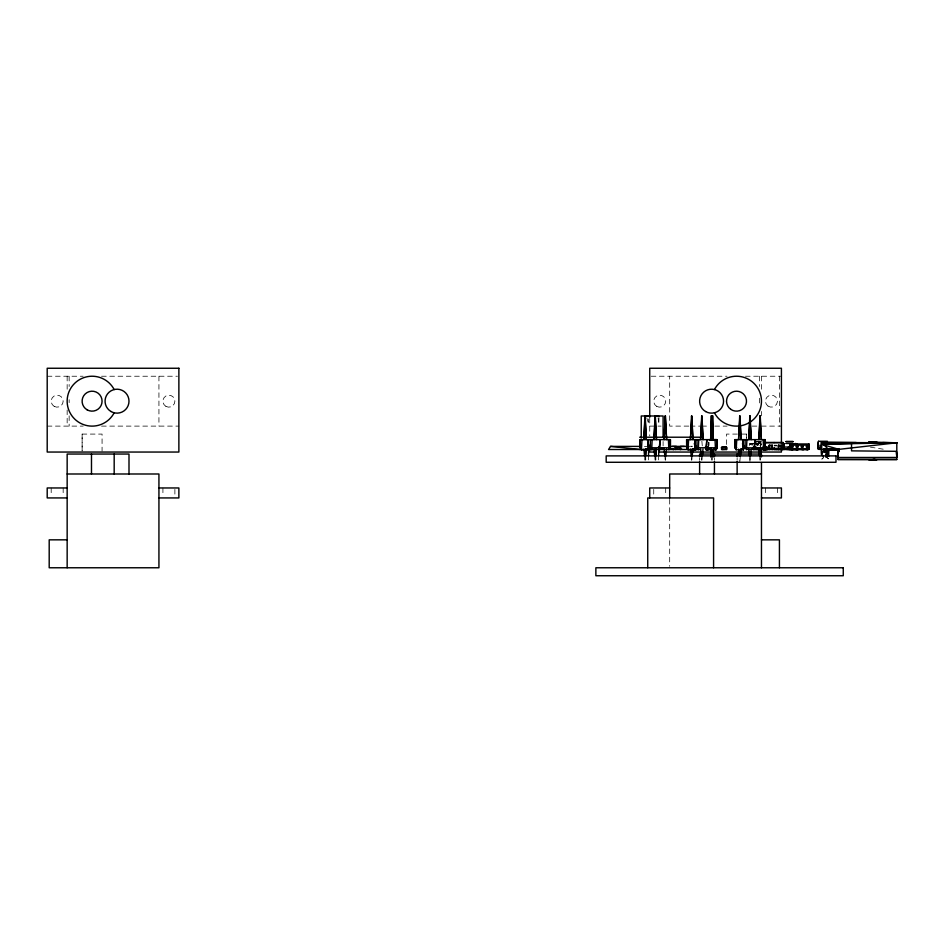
<?xml version="1.0" encoding="UTF-8"?>
<svg xmlns="http://www.w3.org/2000/svg" width="944" height="944" viewBox="0 0 944 944"><rect width="100%" height="100%" fill="white"/><g stroke="black" fill="none" stroke-linecap="round" stroke-linejoin="round"><path stroke-width="0.71" stroke-dasharray="4.72 3.54" d="M82.128 450.666L82.128 434.087L102.07 434.087L102.07 451.197M752.085 444.282L752.085 445.143L752.085 444.164M648.422 459.905L648.481 457.156M658.558 459.905L658.617 457.156M658.995 417.59L658.829 423.962L658.086 417.814M760.557 445.356L761.253 444.317M708.283 446.63L708.649 442.429L708.059 445.285M756.545 445.238L756.911 441.037M645.2 460.106L645.46 457.368M655.337 460.106L655.596 457.368M665.473 460.106L665.721 457.368M691.822 460.106L692.082 457.368M701.958 460.106L702.218 457.368M712.095 460.106L712.354 457.368M740.226 457.368L739.836 461.474L739.459 457.368M750.102 460.106L750.362 457.368M760.239 460.106L760.486 457.368M760.003 445.91L760.085 445.202M708.26 446.3L708.732 442.299L708.142 446.3M757.784 445.58L758.292 442.583L759.212 442.524L758.292 442.583L757.808 445.816L758.292 442.583L762.905 442.524M708.106 445.061L708.578 442.347M708.059 444.707L708.555 442.17M821.964 459.091L823.463 457.628M821.835 459.044L823.416 457.628M755.483 443.479L749.807 443.881L749.583 445.993L749.807 443.881L753.784 443.479M753.843 443.479L749.807 443.881L761.69 445.002M753.17 443.574L749.807 443.881L752.238 443.68M757.572 441.485L761.147 441.556L755.235 441.627M761.596 444.317L760.604 444.364L760.557 446.536M761.135 441.556L757.572 441.556M761.218 442.559L758.292 442.583L761.23 442.594M47.2 376.231L83.178 376.231M101.527 376.231L177.46 376.231M651.159 376.231L727.092 376.231M745.441 376.231L781.42 376.231M47.2 426.11L83.178 426.11M101.527 426.11L178.876 426.11M649.732 426.11L661.142 426.11M688.825 426.11L669.685 426.11L669.685 376.231M690.288 426.11L700.283 426.11M701.734 426.11L709.428 426.11M714.844 426.11L727.092 426.11M752.108 426.11L757.997 426.11M761.466 426.11L781.42 426.11M737.417 434.087L726.538 434.087L726.538 446.524M741.972 434.087L746.492 434.087L746.492 438.37M755.389 443.491L751.294 443.479L761.147 443.479M756.274 443.479L763.861 443.479M761.253 444.4L760.64 446.276M774.092 445.202L776.747 445.202M688.353 446.276L692.353 446.276L689.686 446.394M644.469 446.394L648.457 446.394M756.651 443.491L763.342 443.503M774.092 445.887L776.829 445.91M870.38 447.137L886.31 449.686M826.968 457.604L828.702 458.819L826.083 456.99M646.77 417.814L648.693 423.962L648.422 419.03M759.731 457.368L759.979 460.106M749.595 457.368L749.973 461.474M711.587 457.368L711.835 460.106M701.451 457.368L701.699 460.106M691.315 457.368L691.563 460.106M664.965 457.368L665.213 460.106M654.829 457.368L655.077 460.106M644.693 457.368L644.941 460.106M701.864 441.143L702.324 446.394M655.844 457.156L655.903 459.905M645.72 457.156L645.779 459.905M746.48 434.087L746.492 438.24M779.425 376.231L779.425 426.11M777.431 487.965L777.431 495.093M765.454 487.965L765.454 495.093M761.466 376.231L761.466 390.899M761.466 411.442L761.466 415.844M759.472 376.231L759.472 386.497M759.472 398.238L759.472 404.103M737.134 457.781L737.134 460.283M714.443 457.781L714.443 460.283M709.05 442.535L709.05 445.426M699.61 457.781L699.61 460.283M669.685 499.388L669.685 566.317M665.697 487.965L665.697 495.093M663.101 441.45L663.101 445.851M653.732 489.381L653.732 495.093M649.732 418.239L649.732 435.88M174.888 489.381L174.888 495.093M162.923 487.965L162.923 495.093M158.934 376.231L158.934 426.11M82.128 434.087L82.128 451.197M69.148 376.231L69.148 386.497M69.148 399.701L69.148 402.64M69.148 415.844L69.148 426.11M67.154 376.231L67.154 392.374M67.154 409.979L67.154 426.11M63.165 487.965L63.165 495.093M51.188 487.965L51.188 495.093M656.717 406.357A5.983 5.983 0 0 0 665.697 401.176A5.983 5.983 0 0 0 656.717 395.984A5.983 5.983 0 0 0 656.717 406.357M767.991 406.062A5.983 5.983 0 0 0 777.396 401.707A5.983 5.983 0 0 0 768.923 395.737A5.983 5.983 0 0 0 767.991 406.062M165.908 406.357A5.983 5.983 0 0 0 174.888 401.176A5.983 5.983 0 0 0 165.908 395.984A5.983 5.983 0 0 0 165.908 406.357M54.186 406.357A5.983 5.983 0 0 0 63.165 401.176A5.983 5.983 0 0 0 54.186 395.984A5.983 5.983 0 0 0 54.186 406.357"/><path stroke-width="1.42" d="M67.154 567.769L67.154 454.04L128.998 454.04L128.998 473.994M764.782 449.509L764.793 448.329M772.251 445.202L772.239 449.509L772.251 445.202L769.277 445.202L769.277 449.509L769.277 445.202M778.47 445.202L778.47 449.509L778.47 445.202L781.443 445.202L781.431 449.509L797.822 449.509L779.532 449.108L781.396 449.108L781.42 452.046L658.511 452.046M821.492 453.25L821.492 442.311L856.255 442.512M676.777 449.32C678.842 448.931 672.6 449.474 677.414 449.273M784.016 444.282L784.44 449.462L784.016 447.067L790.871 447.067M641.554 449.769L641.106 447.775L640.008 447.775L640.044 439.633L670.405 439.633L670.37 447.775L659.844 447.775L660.281 439.633L658.877 449.769L658.759 446.878M716.838 439.633L716.992 447.775L717.039 439.633L686.63 439.633L686.63 447.775L688.518 447.775M795.037 443.975L797.279 443.881L795.273 443.503M712.98 415.962L713.239 439.633L712.106 415.962L710.69 439.633L710.95 415.962M809.043 449.368L809.008 443.963L790.281 443.963L790.14 445.167L790.305 449.391L809.043 449.368L808.961 443.987M828.749 456.223L828.844 449.722L821.492 442.465L896.8 442.771L896.8 459.516L837.918 459.48L837.918 449.073L821.492 444.258L851.535 443.35L851.535 450.866L896.458 451.315L896.8 457.474L837.918 457.474M640.209 447.775L640.209 439.633M686.831 447.775L686.677 439.633L686.701 447.775L686.76 443.704M734.904 443.704L734.845 447.775L734.774 439.633L765.171 439.633L765.136 447.775L764.982 439.633M716.496 447.031L716.449 449.769L706.655 449.769L706.985 447.362M837.918 456.766L837.918 455.067M648.516 455.775L648.67 448.872M658.652 455.775L658.794 448.872M713.074 457.085L713.239 449.769M781.443 449.403L781.443 445.202M790.317 443.987L790.305 449.391M681.072 449.332L679.491 449.344M765.737 448.471L765.655 449.474L767.555 449.509L763.991 449.509M807.804 448.801L807.686 449.486L807.804 448.471M652.139 439.633L651.69 449.769L651.242 447.775M688.306 446.878L688.023 449.769L695.221 449.769L694.772 439.633L695.221 449.769L692.813 448.778M698.761 439.633L698.312 449.769L697.864 447.775M736.45 446.878L736.167 449.769L743.365 449.769L742.916 439.633L743.365 449.769L740.957 448.778M746.905 439.633L746.456 449.769L746.008 447.775M710.69 439.633L711.823 415.962L713.239 439.633M756.722 449.061L757.418 449.462L751.436 449.273L765.667 449.226M789.349 449.462L788.641 449.061L789.361 449.061M711.28 448.778L706.655 449.769L706.938 448.778L711.033 449.368L710.856 457.085M646.192 448.778L648.599 449.769L648.15 439.633L648.599 449.769L641.401 449.769L642.003 439.633M688.023 449.769L688.624 439.633M736.167 449.769L736.768 439.633M763.436 449.486L763.047 448.329M776.912 449.509L776.711 448.4L767.437 448.353M694.324 443.704L695.669 447.775L707.634 447.775L707.068 449.769L706.655 447.775L707.776 448.978L707.068 449.769L707.257 446.949M645.578 455.999L646.227 449.143M655.714 455.999L656.351 449.143M665.85 455.999L666.488 449.143M692.212 455.999L692.849 449.143M702.336 455.999L702.985 449.143M712.472 455.999L713.109 449.143M740.344 455.999L740.993 449.143M750.48 455.999L751.117 449.143M760.616 455.999L761.253 449.143M755.755 449.061L756.191 449.061M705.581 449.769L706.903 439.633L706.466 447.775L710.513 447.775M753.725 449.769L755.047 439.633L754.61 447.775L758.657 447.775M802.695 448.801L802.707 449.474L802.612 448.471M648.74 449.769L648.15 445.061M695.362 449.769L695.669 447.775M743.506 449.769L743.813 447.775L742.456 443.704M754.917 449.462L755.436 449.061M786.907 449.061L787.367 449.061M799.037 449.509L795.745 449.462M818.495 441.296L817.764 445.273L818.283 448.105L817.764 445.273L818.495 441.296L827.428 441.285M823.31 456.07L821.492 454.394L824.136 449.663L827.322 450.536L826.083 456.99L828.844 449.722L837.918 449.474L896.8 442.771L876.775 442.453M707.068 449.769L707.563 447.232M669.308 447.775L668.859 449.769L668.411 439.633M713.381 449.273L716.567 447.775L715.517 449.769L715.941 447.775M764.074 447.775L763.625 449.769L763.177 439.633M757.43 449.061L756.876 449.462M802.848 449.415L802.612 448.801M838.72 450.253L837.918 453.073L838.591 450.866M715.918 449.769L716.567 447.775L714.879 449.769M824.501 449.073L826.248 451.433L825.516 451.751L824.501 449.073L826.165 451.598L823.557 451.574L825.021 449.073L832.136 448.872M758.846 449.462L758.752 449.462M791.284 449.462L792.901 449.332M807.108 449.509L807.722 448.801M640.469 446.394L610.544 446.394L608.55 449.509L644.469 449.509M757.772 449.462L758.504 449.462M803.651 449.509C799.391 449.415 811.097 449.332 806.766 449.509M818.354 449.155L821.315 448.931L818.448 449.049M659.29 447.373L658.452 447.373L659.561 447.775M705.404 447.775L706.324 447.775L705.074 447.373M753.536 447.775L754.468 447.775L753.218 447.373M706.655 449.769L707.776 448.978M803.037 449.332L800.878 449.509M764.416 449.509L765.702 449.427L751.306 449.403M659.03 416.316L654.841 415.985M872.763 442.76L876.775 441.863L868.763 441.863L871.43 443.055M871.43 459.881L874.097 459.28L876.775 459.881L868.763 459.881M747.601 449.509L749.465 449.462M781.396 449.108L779.532 449.509L783.26 449.462L760.097 449.509M765.596 449.486L765.041 449.509M649.496 415.985L645.307 416.316M766.186 442.571L766.174 442.524M797.609 449.462L799.474 449.108M835.18 448.848L839.122 448.848M663.892 447.775L660.883 447.775M828.643 450.406L837.918 449.474L828.195 449.781M774.151 442.571L773.938 442.524M828.844 449.722L826.625 449.91L826.094 456.99L826.802 449.828L827.345 452.4M796.252 449.427L797.963 449.332M806.388 449.427L808.099 449.332M837.918 449.474L826.625 449.91L828.112 456.282M661.532 448.034L664.128 447.952M708.153 448.034L710.749 447.952M758.893 447.952L743.813 447.775M769.301 448.424L772.239 448.329M778.493 448.424L781.431 448.329M826.248 451.433L823.888 451.503L825.516 451.751M823.557 451.574L826.165 451.598M756.604 449.462L765.218 449.226M821.492 444.258L896.8 442.771L868.763 442.37M882.321 443.031L896.8 442.736L882.782 442.594M829.67 448.872L824.065 448.955L832.537 448.872M828.844 448.978L837.647 448.86M766.941 447.291L762.764 447.338L766.953 447.503M825.788 443.208L821.492 443.055L896.8 442.771L882.321 442.653M790.14 445.167L809.091 445.143M639.678 437.214L701.522 437.214M765.596 442.571L783.237 442.583L783.237 448.837L783.225 442.583L765.631 442.594M783.414 443.479L783.803 443.515M785.715 443.479L793.29 443.479M784.016 444.164L783.614 443.881M672.399 446.394L676.388 446.394M680.376 446.394L684.365 446.394M669.733 446.394L687.031 446.394M753.465 447.067L756.203 447.067M680.211 449.509L680.211 447.314L680.6 449.509M726.325 447.314L726.727 449.509L721.535 449.509L721.546 447.291L726.727 447.35C713.664 449.084 729.382 444.187 726.325 449.509M763.519 447.314L767.956 447.503L767.956 449.509M762.905 447.503L767.956 447.503M791.025 447.503L788.441 447.291L791.025 447.326L788.429 447.314L788.11 449.061M649.047 447.775L660.281 447.775M736.662 447.775L734.774 447.775L734.81 439.633L734.975 447.775M820.95 448.105L818.177 448.105L818.389 449.32L822.295 449.32M768.569 448.848L778.835 448.837M782.08 449.226L809.161 449.202M671.078 449.285L681.91 449.273M691.834 449.309L696.625 449.509M726.325 449.309L721.936 449.509M645.79 449.509L664.411 449.509M665.744 449.509L700.33 449.509M754.669 449.462L755.412 449.462M786.6 449.462L787.343 449.462M787.579 449.462L808.619 449.509M654.121 452.046L649.732 452.046L649.732 449.108M711.587 454.04L699.61 454.04L699.61 456.542M712.283 454.04L761.454 454.04L761.454 456.896M67.154 473.994L158.934 473.994L158.934 567.769L49.194 567.769L49.194 539.838L67.154 539.838M761.466 567.769L761.466 473.994L669.685 473.994L669.685 497.936M67.154 487.965L47.2 487.965L47.2 497.936L67.154 497.936M158.934 487.965L178.876 487.965L178.876 497.936L158.934 497.936M669.685 487.965L649.732 487.965L649.732 497.936M761.466 487.965L781.42 487.965L781.42 497.936L761.466 497.936M761.466 539.838L779.425 539.838L779.425 567.769M769.195 445.91L772.322 445.922M778.387 445.91L781.514 445.922M675.703 449.12L677.273 449.12M837.918 459.468L896.8 459.516M821.492 443.055L851.535 443.35M761.596 449.509L760.64 448.801M761.253 449.509L760.64 449.474L766.552 449.509M802.742 449.486L803.32 449.509M806.388 446.795L808.099 446.878M801.314 446.795L803.037 446.878M796.252 446.795L797.963 446.878M791.178 446.795L792.901 446.878M806.388 449.332L808.099 449.427M801.314 449.332L803.037 449.427M796.252 449.332L798.329 449.427M791.178 449.332L792.901 449.427M610.544 446.394L640.469 449.509M824.136 449.698L827.322 450.536M714.879 439.633L716.85 440.47L709.05 439.633L716.567 439.633M658.605 447.775L659.372 447.775M680.211 447.314L675.432 447.291L680.6 447.503L675.42 447.35L675.42 449.509M658.428 447.893L660.422 449.509M649.448 447.078L652.446 449.509M706.938 448.778L708.012 449.769M824.619 449.073L825.858 451.503M742.657 443.125L744.71 447.775M694.513 443.125L696.566 447.775M647.891 443.125L649.944 447.775M784.004 443.81L784.016 445.143M837.918 449.073L838.98 451.739M838.119 448.766L838.827 450.925L838.142 448.801M788.736 449.462L793.22 449.509M716.874 445.261L717.275 447.775L707.504 447.775M641.106 447.775L641.401 449.769M717.003 445.249L717.275 447.775L717.275 441.308M758.834 447.775L759.601 455.999M748.828 449.143L749.465 455.999M738.692 449.143L739.329 455.999M710.69 447.775L711.457 455.999M700.684 449.143L701.321 455.999M690.548 449.143L691.185 455.999M664.069 447.775L664.836 455.999M654.062 449.143L654.699 455.999M643.926 449.143L644.563 455.999M716.944 443.987L717.275 447.775L716.933 441.934M896.387 451.456L896.8 457.474M760.557 448.801L760.675 449.486L760.557 448.471M715.033 439.633L715.493 449.769M655.667 448.872L655.82 455.775M645.531 448.872L645.684 455.775M670.216 439.633L670.37 447.775L670.382 439.633M755.648 447.775L765.171 447.775L765.147 439.633M717.003 439.633L717.039 447.775M761.466 462.595L761.466 473.994M821.492 442.311L821.492 454.394M820.006 445.273L820.006 449.509M808.099 447.114L808.099 446.311L806.388 446.311L806.388 447.114M803.037 447.114L803.037 446.311L801.314 446.311L801.314 447.114M797.963 447.114L797.963 446.311L796.252 446.311L796.252 447.114M792.901 447.114L792.901 446.311L791.178 446.311L791.178 447.114M781.42 443.409L781.42 368.254L649.732 368.254L649.732 417.307M779.024 449.509L774.635 449.509M774.233 447.503L774.233 449.509M745.111 439.633L745.111 447.775M737.134 454.04L737.134 456.542M737.134 461.522L737.134 473.994M714.443 454.04L714.443 456.542M714.443 461.522L714.443 473.994M713.581 567.769L713.581 497.936L647.737 497.936L647.737 567.769M699.61 461.522L699.61 473.994M696.967 439.633L696.967 447.775M663.101 437.32L663.101 415.985L641.236 415.985L641.236 438.099M650.345 439.633L650.345 447.775M648.457 447.432L648.457 449.509M114.177 454.04L114.177 473.994M91.485 454.04L91.485 473.994M714.443 389.553A24.945 24.945 0 0 1 752.309 381.86A24.945 24.945 0 0 1 752.309 420.493A24.945 24.945 0 0 1 714.443 412.799M114.177 412.799A24.945 24.945 0 0 1 76.311 420.493A24.945 24.945 0 0 1 76.311 381.86A24.945 24.945 0 0 1 114.177 389.553M671.916 449.12L673.485 449.509L671.916 449.12M644.929 415.962L643.796 439.633L645.212 415.962L646.345 439.633L644.929 415.962M655.065 415.962L653.932 439.633L655.348 415.962L656.481 439.633L655.065 415.962M665.201 415.962L664.069 439.633L665.485 415.962L666.617 439.633L665.201 415.962M691.551 415.962L690.418 439.633L691.834 415.962L692.967 439.633L691.551 415.962M701.687 415.962L700.554 439.633L701.97 415.962L703.103 439.633L701.687 415.962M739.695 415.962L738.562 439.633L739.978 415.962L741.111 439.633L739.695 415.962M749.831 415.962L748.698 439.633L750.114 415.962L751.247 439.633L749.831 415.962M759.967 415.962L758.834 439.633L760.25 415.962L761.383 439.633L759.967 415.962M659.183 447.775L658.959 449.769L659.183 447.775M675.432 447.291L680.589 447.291L675.42 447.314M788.441 447.291L791.025 447.432L788.429 447.35M871.43 441.863L868.763 443.055L876.775 443.055L871.43 441.863M793.078 441.556L785.939 441.556L793.066 441.556M831.086 448.872L824.065 448.978L831.086 448.872M178.876 368.254L47.2 368.254L47.2 452.046L178.876 452.046L178.876 368.254M835.995 455.893L606.19 455.893L606.178 462.277L835.995 462.277L835.995 455.893M843.263 567.769L595.865 567.769L595.865 575.746L843.263 575.746L843.263 567.769M705.605 411.537A11.965 11.965 0 0 0 723.552 401.176A11.965 11.965 0 0 0 705.605 390.804A11.965 11.965 0 0 0 705.605 411.537M730.774 409.33A9.971 9.971 0 0 0 746.456 402.073A9.971 9.971 0 0 0 732.332 392.114A9.971 9.971 0 0 0 730.774 409.33M111.05 411.537A11.965 11.965 0 0 0 128.998 401.176A11.965 11.965 0 0 0 111.05 390.804A11.965 11.965 0 0 0 111.05 411.537M87.108 409.814A9.971 9.971 0 0 0 102.07 401.176A9.971 9.971 0 0 0 87.108 392.527A9.971 9.971 0 0 0 87.108 409.814"/></g></svg>
